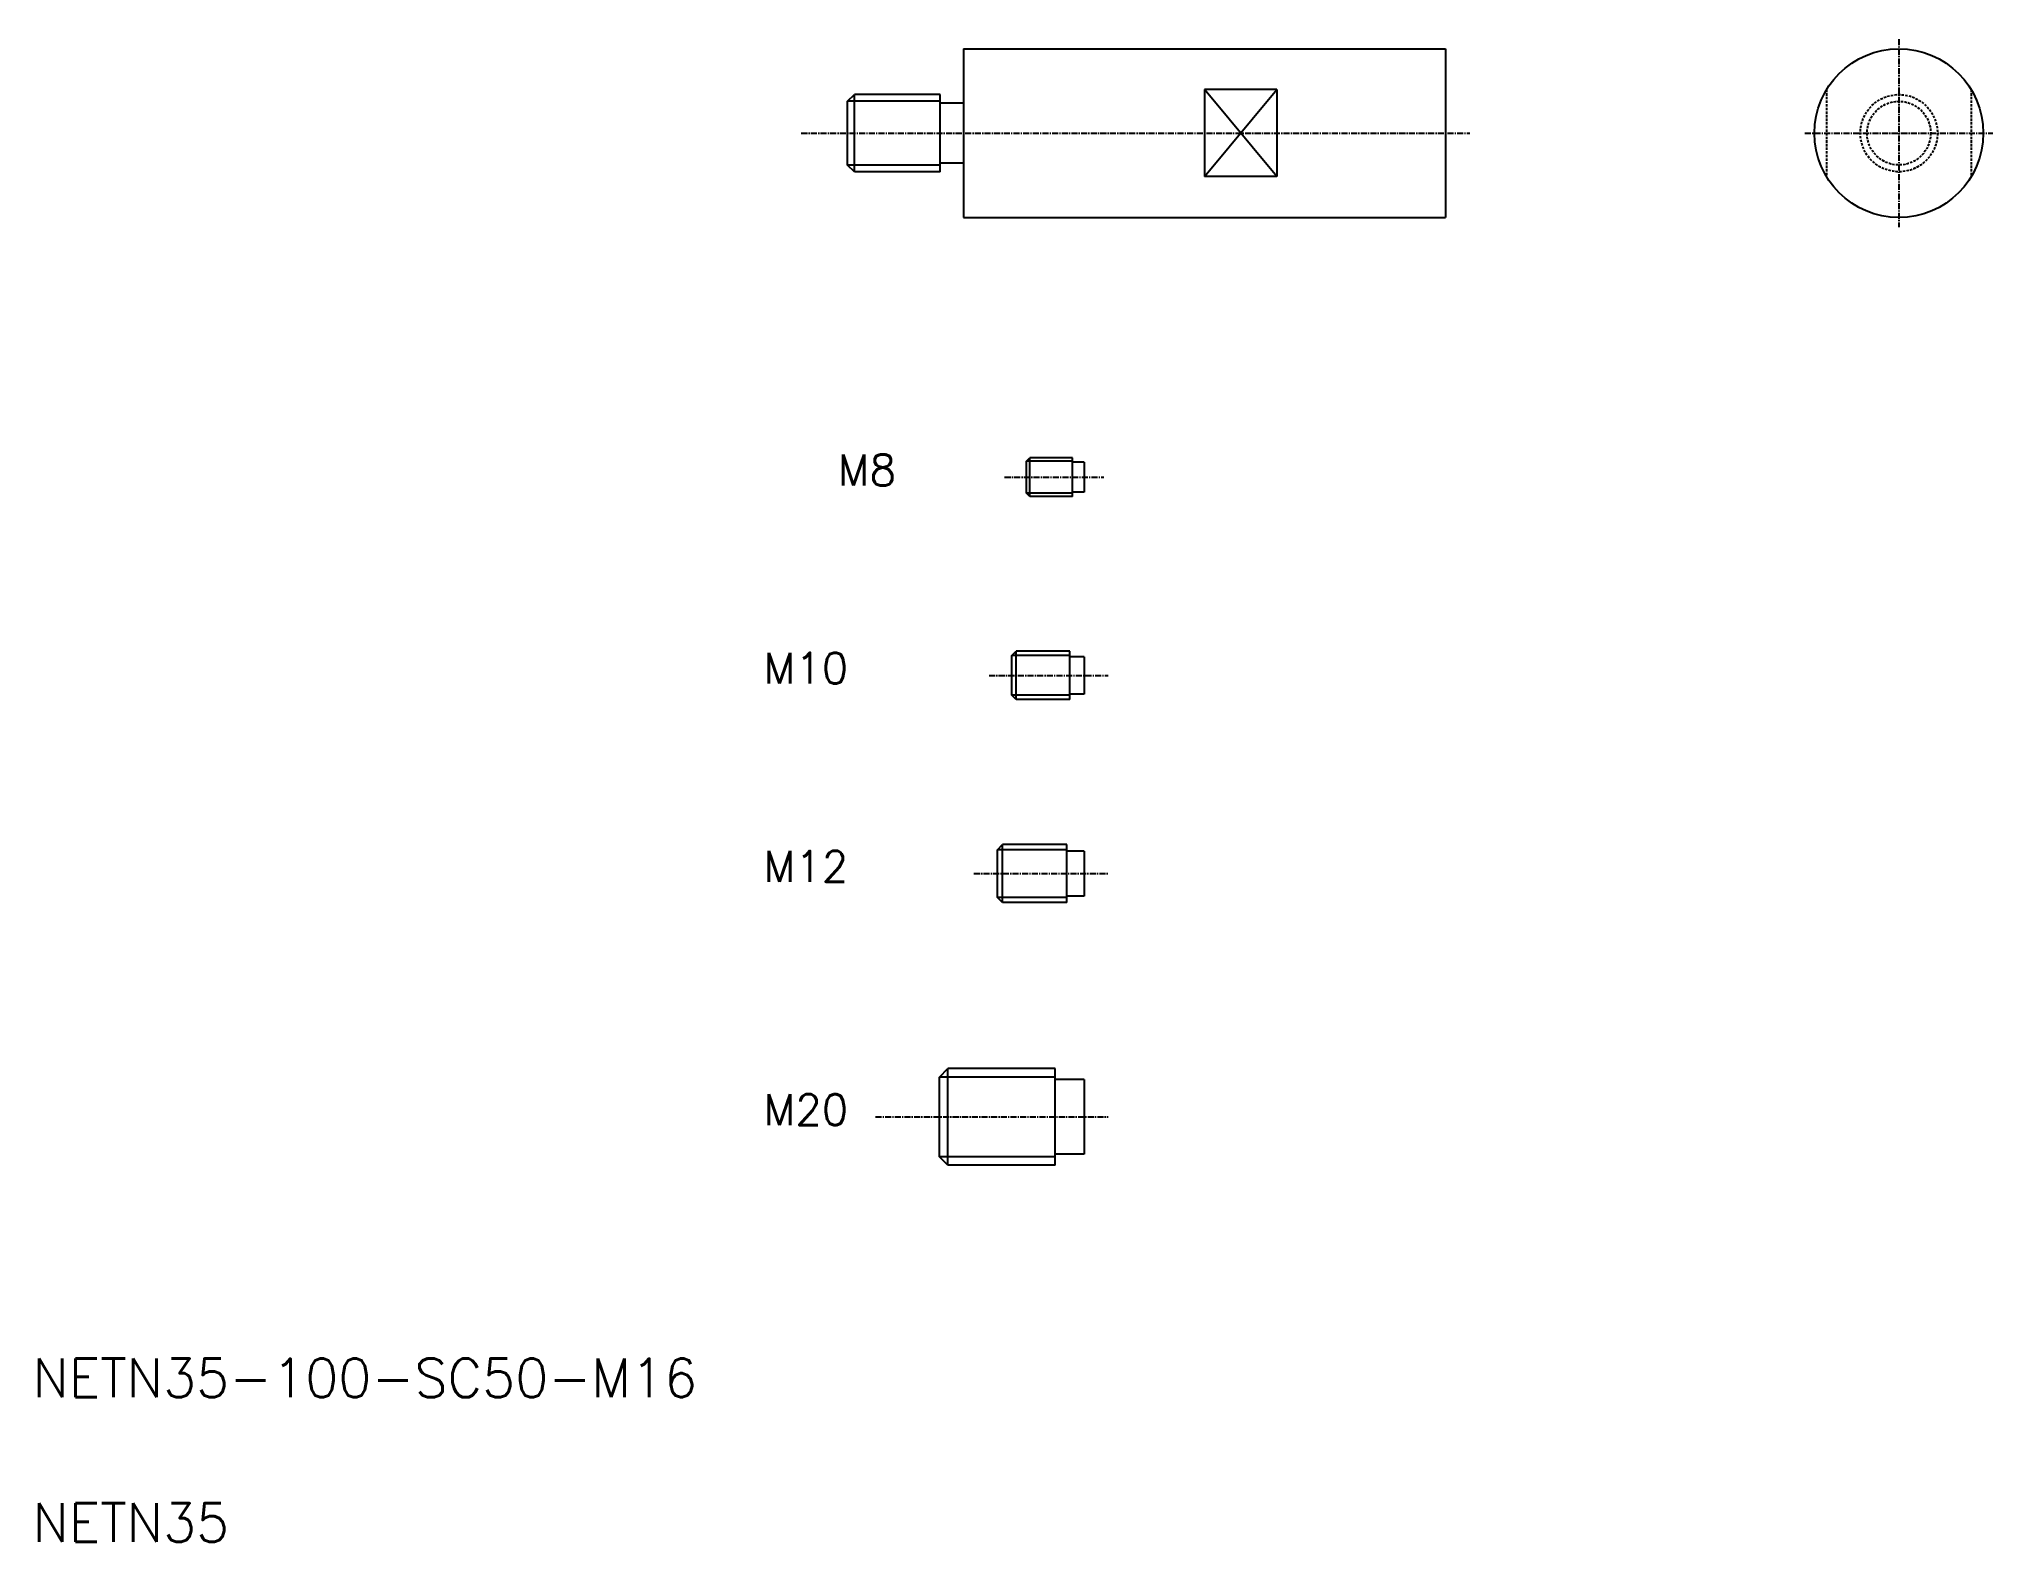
# Model space of a CAD drawing. Extents: x 21 to 427, y 20 to 332.
import ezdxf

# ---------------------------------------------------------------- set-up
doc = ezdxf.new("R2010")
doc.units = 0
doc.linetypes.add('CENTER', pattern=[2, 1.25, -0.25, 0.25, -0.25])
doc.linetypes.add('DASHED', pattern=[0.75, 0.5, -0.25])
doc.layers.get('0').update_dxf_attribs({"linetype": 'CONTINUOUS'})
doc.layers.add('CENTER', color=1, linetype='CENTER')
doc.styles.add('BIGFONT', font='txt.shx', dxfattribs={"height": 6.4, "bigfont": 'bigfont'})
doc.styles.get("Standard").update_dxf_attribs({"font": 'txt', "bigfont": 'BIGFONT'})

msp = doc.modelspace()

# ---------------------------------------------------------------- linework, layer by layer
at = {"color": 7, "linetype": 'CONTINUOUS'}
for p, q in [((213.03, 329.55), (313.03, 329.55)), ((213.03, 329.55), (213.03, 294.55)), ((313.03, 329.55), (313.03, 294.55)), ((263.03, 321.07), (263.03, 303.04)), ((278.03, 321.07), (263.03, 321.07)), ((278.03, 321.07), (278.03, 303.04)), ((189.03, 318.65), (190.43, 320.05)), ((189.03, 305.45), (189.03, 318.65)), ((190.43, 304.05), (190.43, 320.05)), ((208.23, 320.05), (190.43, 320.05)), ((208.23, 304.05), (208.23, 320.05)), ((213.03, 318.25), (208.23, 318.25)), ((190.43, 304.05), (189.03, 305.45)), ((208.23, 304.05), (190.43, 304.05)), ((213.03, 305.85), (208.23, 305.85)), ((278.03, 303.04), (263.03, 303.04)), ((213.03, 294.55), (313.03, 294.55)), ((226.09, 244.04), (226.79, 244.74)), ((226.09, 237.44), (226.09, 244.04)), ((226.79, 236.74), (226.79, 244.74)), ((235.69, 244.74), (226.79, 244.74)), ((235.69, 236.74), (235.69, 244.74)), ((238.09, 243.84), (235.69, 243.84)), ((238.09, 243.84), (238.09, 237.64)), ((226.79, 236.74), (226.09, 237.44)), ((235.69, 236.74), (226.79, 236.74)), ((238.09, 237.64), (235.69, 237.64)), ((223.09, 203.77), (223.96, 204.65)), ((223.09, 195.52), (223.09, 203.77)), ((223.96, 194.65), (223.96, 204.65)), ((235.09, 204.65), (223.96, 204.65)), ((235.09, 194.65), (235.09, 204.65)), ((238.09, 203.52), (235.09, 203.52)), ((238.09, 203.52), (238.09, 195.77)), ((223.96, 194.65), (223.09, 195.52)), ((235.09, 194.65), (223.96, 194.65)), ((238.09, 195.77), (235.09, 195.77)), ((220.09, 163.5), (221.14, 164.55)), ((220.09, 153.6), (220.09, 163.5)), ((234.49, 164.55), (221.14, 164.55)), ((221.14, 152.55), (221.14, 164.55)), ((234.49, 152.55), (234.49, 164.55)), ((238.09, 163.2), (234.49, 163.2)), ((238.09, 163.2), (238.09, 153.9)), ((221.14, 152.55), (220.09, 153.6)), ((234.49, 152.55), (221.14, 152.55)), ((238.09, 153.9), (234.49, 153.9)), ((208.09, 116.36), (209.84, 118.11)), ((232.09, 118.11), (209.84, 118.11)), ((209.84, 98.11), (209.84, 118.11)), ((232.09, 98.11), (232.09, 118.11)), ((208.09, 99.86), (208.09, 116.36)), ((238.09, 115.86), (232.09, 115.86)), ((238.09, 115.86), (238.09, 100.36)), ((209.84, 98.11), (208.09, 99.86)), ((232.09, 98.11), (209.84, 98.11)), ((238.09, 100.36), (232.09, 100.36))]:
    msp.add_line(p, q, dxfattribs=at)
at = {"color": 3, "linetype": 'CONTINUOUS'}
for p, q in [((263.03, 303.04), (278.03, 321.07)), ((278.03, 303.04), (263.03, 321.07)), ((208.23, 318.65), (189.03, 318.65)), ((208.23, 305.45), (189.03, 305.45)), ((235.69, 244.04), (226.09, 244.04)), ((235.69, 237.44), (226.09, 237.44)), ((235.09, 203.77), (223.09, 203.77)), ((235.09, 195.52), (223.09, 195.52)), ((234.49, 163.5), (220.09, 163.5)), ((234.49, 153.6), (220.09, 153.6)), ((232.09, 116.36), (208.09, 116.36)), ((232.09, 99.86), (208.09, 99.86))]:
    msp.add_line(p, q, dxfattribs=at)
at = {"color": 3, "linetype": 'DASHED'}
for p, q in [((392.02, 321.07), (392.02, 303.04)), ((422.02, 321.07), (422.02, 303.04))]:
    msp.add_line(p, q, dxfattribs=at)
at = {"color": 7, "linetype": 'CONTINUOUS'}
msp.add_circle((407.02, 312.05), 17.5, dxfattribs=at)
at = {"color": 3, "linetype": 'DASHED'}
for radius in [8, 6.6]:
    msp.add_circle((407.02, 312.05), radius, dxfattribs=at)
at = {"layer": 'CENTER', "color": 1, "linetype": 'CENTER'}
for p, q in [((407.02, 331.55), (407.02, 292.55)), ((179.43, 312.05), (318.03, 312.05)), ((387.52, 312.05), (426.52, 312.05)), ((221.59, 240.74), (242.18, 240.74)), ((218.35, 199.65), (243.09, 199.65)), ((215.23, 158.55), (243.09, 158.55)), ((194.81, 108.11), (243.09, 108.11))]:
    msp.add_line(p, q, dxfattribs=at)

# ---------------------------------------------------------------- texts
at = {"color": 7, "linetype": 'CONTINUOUS'}
for s, height, p in [('M8', 6.4, (186.99, 239.01)), ('NETN35-100-SC50-M16', 8, (20, 50)), ('NETN35', 8, (20, 20))]:
    msp.add_text(s, height=height, dxfattribs=at).set_placement(p)
at = {"color": 7, "linetype": 'CONTINUOUS', "style": 'BIGFONT'}
for s, p in [('M10', (171.61, 197.95)), ('M12', (171.61, 156.85)), ('M20', (171.61, 106.41))]:
    msp.add_text(s, height=6.4, dxfattribs=at).set_placement(p)

doc.saveas('drawing.dxf')
